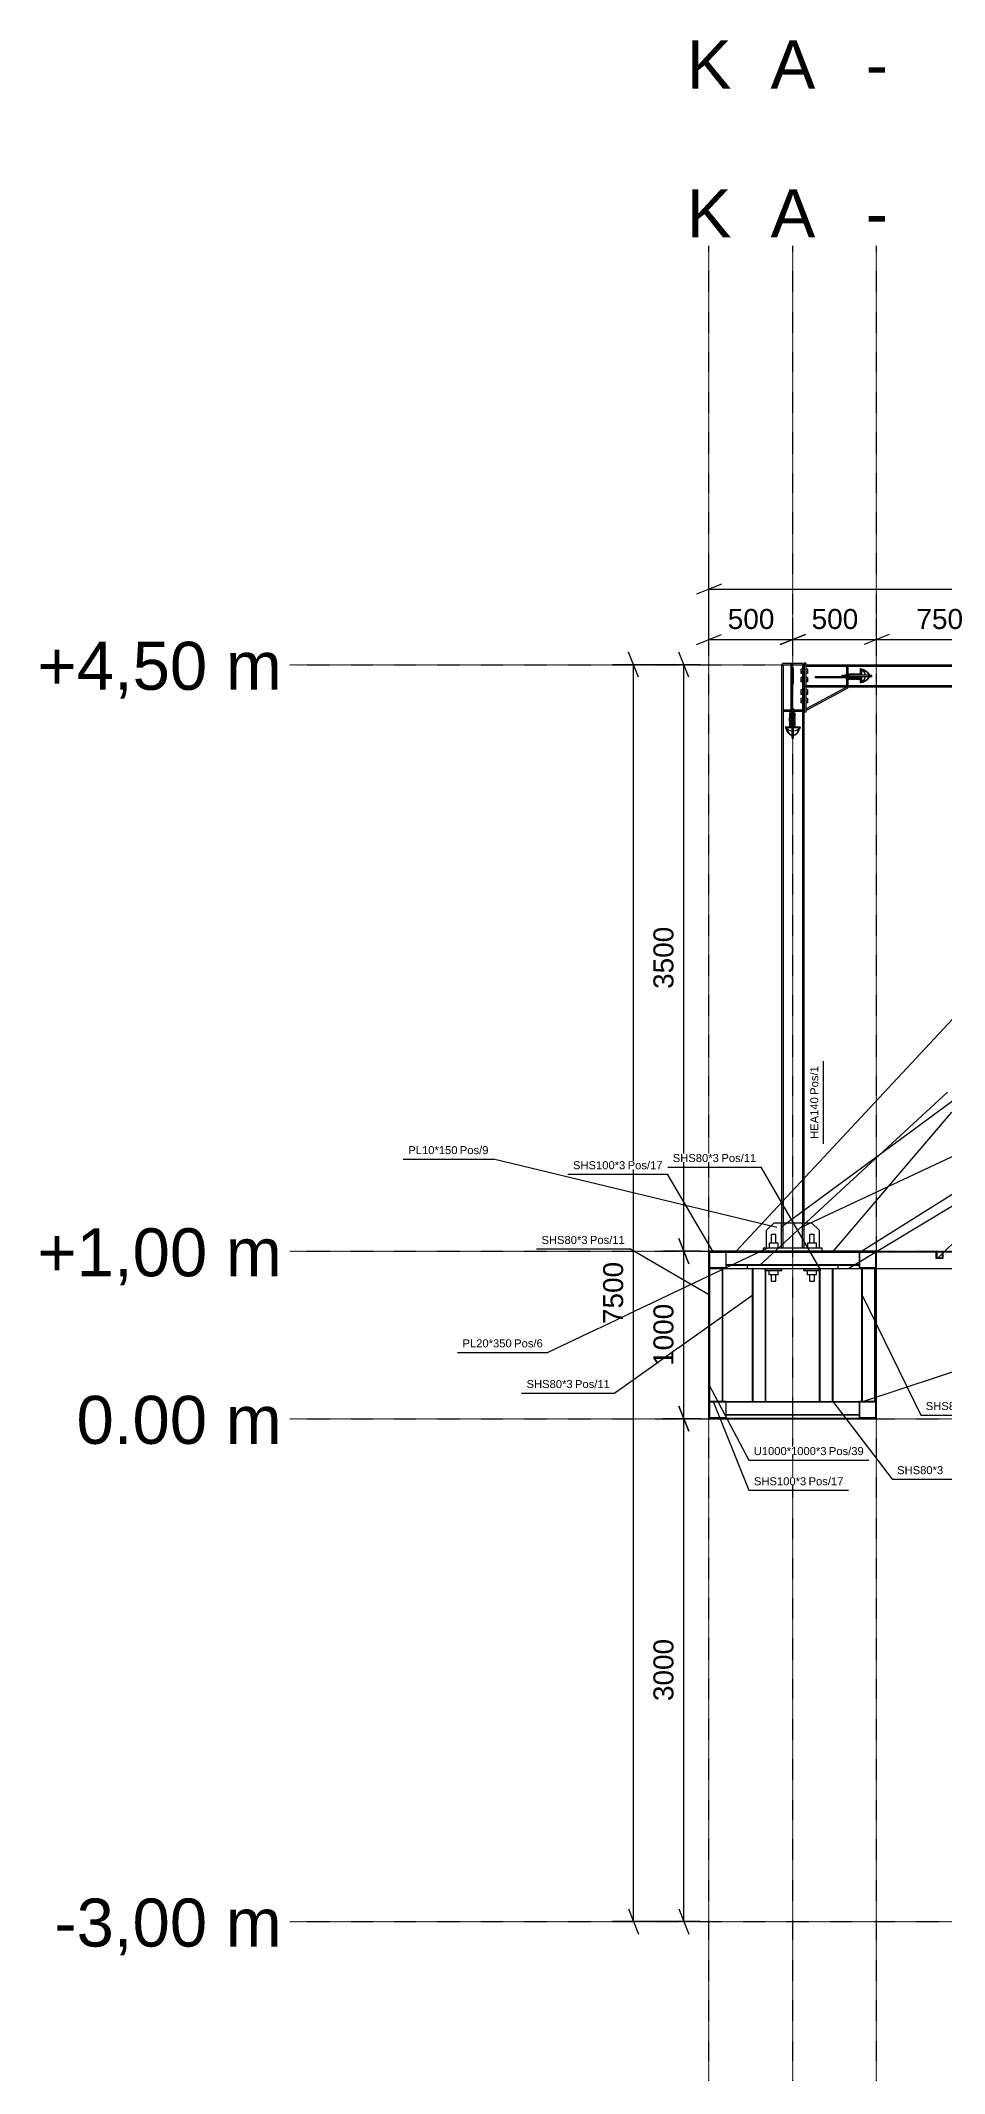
# Model space of a CAD drawing. Header units: millimetres. Extents: x -57554 to 16546, y 2142 to 98430.
# Drawn here: x -53656 to -48266, y 63180 to 75311 of the extents above; entities that cross this region are included whole.
import ezdxf

# ---------------------------------------------------------------- set-up
doc = ezdxf.new("R2010")
doc.units = ezdxf.units.MM
doc.linetypes.add('DXK_LINE_DOT3', pattern=[5.9187, 2.979, -0.9799, 0.9799, -0.9799])
doc.layers.add('S-Z2-A_TEXTUAL_ANNOTATION', color=7, linetype='Continuous')
doc.layers.add('S-Z23-A_DIMENSIONS', color=7, linetype='Continuous')
doc.styles.add('Arial', font='ARIAL.TTF', dxfattribs={"height": 0.2})

msp = doc.modelspace()

# ---------------------------------------------------------------- linework, layer by layer
at = {"color": 1, "linetype": 'DXK_LINE_DOT3'}
for p, q in [((-49670, 61587), (-49670, 74087)), ((-49170, 61587), (-49170, 74087)), ((-48670, 61587), (-48670, 74087)), ((-52170, 71587), (-39170, 71587)), ((-52170, 68087), (-39170, 68087)), ((-52170, 67087), (-39170, 67087)), ((-52170, 64087), (-39170, 64087))]:
    msp.add_line(p, q, dxfattribs=at)
at = {"color": 2, "linetype": 'Continuous'}
for p, q in [((-49236, 71587), (-49228, 71587)), ((-49236, 68257), (-49236, 71587)), ((-49108, 71595), (-49231, 71595)), ((-49231, 71587), (-49231, 71595)), ((-49228, 71587), (-49228, 68257)), ((-49228, 71587), (-49182, 71587)), ((-49174, 71587), (-49182, 71587)), ((-49182, 71587), (-49182, 71230)), ((-49174, 71587), (-49112, 71587)), ((-49174, 71230), (-49174, 71587)), ((-49103, 71587), (-49112, 71587)), ((-49112, 71587), (-49112, 68257)), ((-49108, 71587), (-49108, 71595)), ((-49093, 71597), (-49103, 71597)), ((-49103, 71597), (-49103, 71304)), ((-49103, 68257), (-49103, 71587)), ((-49093, 71597), (-49093, 71304)), ((-49093, 71587), (-49093, 71579)), ((-49093, 71587), (-42246, 71587)), ((-49093, 71579), (-42246, 71579)), ((-48847, 71525), (-48847, 71579)), ((-48839, 71525), (-48839, 71579)), ((-49166, 71568), (-49174, 71568)), ((-49174, 71568), (-49174, 71473)), ((-49174, 71473), (-49166, 71473)), ((-49166, 71473), (-49166, 71568)), ((-49093, 71454), (-49093, 71463)), ((-49093, 71463), (-42246, 71463)), ((-49093, 71454), (-46166, 71454)), ((-49093, 71324), (-48847, 71454)), ((-49035, 71509), (-49035, 71517)), ((-49035, 71517), (-48834, 71517)), ((-48834, 71509), (-49035, 71509)), ((-48875, 71517), (-48875, 71525)), ((-48875, 71525), (-48834, 71525)), ((-48874, 71517), (-48874, 71525)), ((-48834, 71517), (-48874, 71517)), ((-48847, 71463), (-48847, 71509)), ((-48847, 71454), (-48843, 71454)), ((-48843, 71454), (-48843, 71447)), ((-48839, 71463), (-48839, 71509)), ((-48834, 71517), (-48834, 71525)), ((-48717, 71525), (-48834, 71525)), ((-48834, 71509), (-48834, 71517)), ((-48834, 71517), (-48779, 71517)), ((-48834, 71517), (-48717, 71517)), ((-48834, 71509), (-48779, 71509)), ((-48779, 71509), (-48779, 71517)), ((-48779, 71509), (-48766, 71509)), ((-48766, 71525), (-48766, 71564)), ((-48766, 71564), (-48761, 71563)), ((-48761, 71525), (-48766, 71525)), ((-48766, 71478), (-48766, 71517)), ((-48766, 71517), (-48761, 71517)), ((-48761, 71478), (-48766, 71478)), ((-48761, 71563), (-48752, 71560)), ((-48761, 71563), (-48761, 71525)), ((-48761, 71558), (-48745, 71556)), ((-48761, 71555), (-48761, 71558)), ((-48761, 71555), (-48754, 71553)), ((-48747, 71553), (-48761, 71555)), ((-48761, 71517), (-48761, 71478)), ((-48754, 71488), (-48761, 71486)), ((-48761, 71486), (-48747, 71488)), ((-48761, 71483), (-48761, 71486)), ((-48745, 71485), (-48761, 71483)), ((-48752, 71481), (-48761, 71478)), ((-48754, 71553), (-48746, 71545)), ((-48746, 71496), (-48754, 71488)), ((-48752, 71560), (-48748, 71556)), ((-48748, 71485), (-48752, 71481)), ((-48731, 71545), (-48747, 71553)), ((-48747, 71488), (-48731, 71496)), ((-48746, 71545), (-48741, 71534)), ((-48741, 71507), (-48746, 71496)), ((-48745, 71556), (-48728, 71547)), ((-48728, 71494), (-48745, 71485)), ((-48741, 71534), (-48740, 71525)), ((-48740, 71517), (-48741, 71507)), ((-48720, 71534), (-48731, 71545)), ((-48731, 71496), (-48720, 71507)), ((-48728, 71547), (-48716, 71535)), ((-48716, 71506), (-48728, 71494)), ((-48716, 71521), (-48720, 71534)), ((-48720, 71507), (-48716, 71521)), ((-48717, 71517), (-48717, 71525)), ((-48716, 71535), (-48711, 71521)), ((-48711, 71521), (-48716, 71506)), ((-48713, 71525), (-48711, 71525)), ((-48713, 71517), (-48711, 71517)), ((-48711, 71517), (-48711, 71525)), ((-48711, 71525), (-48698, 71525)), ((-48711, 71517), (-48698, 71517)), ((-48698, 71517), (-48698, 71525)), ((-49089, 71316), (-48843, 71447)), ((-49228, 71317), (-49182, 71317)), ((-49228, 71309), (-49182, 71309)), ((-49212, 71212), (-49213, 71216)), ((-49213, 71216), (-49174, 71216)), ((-49209, 71203), (-49212, 71212)), ((-49212, 71212), (-49174, 71212)), ((-49205, 71195), (-49207, 71212)), ((-49202, 71205), (-49204, 71212)), ((-49204, 71212), (-49202, 71197)), ((-49182, 71216), (-49182, 71230)), ((-49182, 71230), (-49174, 71230)), ((-49174, 71325), (-49166, 71325)), ((-49174, 71325), (-49166, 71325)), ((-49174, 71216), (-49174, 71285)), ((-49174, 71285), (-49166, 71285)), ((-49174, 71212), (-49174, 71216)), ((-49174, 71167), (-49174, 71212)), ((-49166, 71325), (-49166, 71285)), ((-49166, 71317), (-49112, 71317)), ((-49166, 71309), (-49112, 71309)), ((-49166, 71167), (-49166, 71285)), ((-49166, 71212), (-49166, 71216)), ((-49166, 71216), (-49126, 71216)), ((-49166, 71212), (-49127, 71212)), ((-49135, 71212), (-49137, 71205)), ((-49137, 71197), (-49135, 71212)), ((-49135, 71212), (-49132, 71212)), ((-49132, 71212), (-49134, 71195)), ((-49127, 71212), (-49130, 71203)), ((-49127, 71212), (-49126, 71216)), ((-49093, 71304), (-49103, 71304)), ((-49089, 71316), (-49093, 71324)), ((-49205, 71198), (-49209, 71203)), ((-49196, 71178), (-49205, 71195)), ((-49194, 71197), (-49202, 71205)), ((-49202, 71197), (-49194, 71181)), ((-49184, 71166), (-49196, 71178)), ((-49183, 71192), (-49194, 71197)), ((-49194, 71181), (-49183, 71170)), ((-49170, 71162), (-49184, 71166)), ((-49174, 71190), (-49183, 71192)), ((-49183, 71170), (-49170, 71166)), ((-49174, 71167), (-49166, 71167)), ((-49174, 71162), (-49174, 71163)), ((-49174, 71162), (-49166, 71162)), ((-49174, 71148), (-49174, 71162)), ((-49174, 71148), (-49166, 71148)), ((-49170, 71166), (-49156, 71170)), ((-49155, 71166), (-49170, 71162)), ((-49156, 71192), (-49166, 71190)), ((-49166, 71162), (-49166, 71163)), ((-49166, 71148), (-49166, 71162)), ((-49145, 71197), (-49156, 71192)), ((-49156, 71170), (-49145, 71181)), ((-49143, 71178), (-49155, 71166)), ((-49137, 71205), (-49145, 71197)), ((-49145, 71181), (-49137, 71197)), ((-49134, 71195), (-49143, 71178)), ((-49130, 71203), (-49134, 71198)), ((-49326, 68212), (-49281, 68257)), ((-49326, 68107), (-49326, 68212)), ((-49272, 68187), (-49298, 68187)), ((-49298, 68134), (-49298, 68187)), ((-49281, 68257), (-49237, 68257)), ((-49272, 68134), (-49272, 68187)), ((-49227, 68257), (-49237, 68257)), ((-49237, 68107), (-49237, 68257)), ((-49237, 68212), (-49227, 68212)), ((-49227, 68257), (-49112, 68257)), ((-49227, 68107), (-49227, 68257)), ((-49102, 68257), (-49112, 68257)), ((-49112, 68107), (-49112, 68257)), ((-49112, 68212), (-49102, 68212)), ((-49102, 68257), (-49058, 68257)), ((-49102, 68107), (-49102, 68257)), ((-49042, 68187), (-49068, 68187)), ((-49068, 68134), (-49068, 68187)), ((-49058, 68257), (-49013, 68212)), ((-49042, 68134), (-49042, 68187)), ((-49013, 68212), (-49013, 68107)), ((-49670, 68086), (-49670, 68089)), ((-49670, 68089), (-48670, 68089)), ((-49670, 67087), (-49670, 68087)), ((-49670, 68087), (-49667, 68087)), ((-49670, 68086), (-48670, 68086)), ((-49667, 68087), (-49667, 67090)), ((-49667, 67984), (-49667, 68084)), ((-49567, 68084), (-49667, 68084)), ((-49664, 67987), (-49664, 68081)), ((-49664, 68081), (-49570, 68081)), ((-49570, 68081), (-49570, 67987)), ((-49567, 67984), (-49567, 68084)), ((-49567, 68081), (-49567, 68084)), ((-49567, 68084), (-48773, 68084)), ((-49567, 68081), (-48773, 68081)), ((-49345, 68087), (-49345, 68107)), ((-49345, 68107), (-48995, 68107)), ((-49345, 68087), (-48995, 68087)), ((-49258, 68134), (-49312, 68134)), ((-49312, 68134), (-49312, 68107)), ((-49298, 68084), (-49298, 68086)), ((-49272, 68084), (-49272, 68086)), ((-49258, 68107), (-49258, 68134)), ((-49028, 68134), (-49082, 68134)), ((-49082, 68134), (-49082, 68107)), ((-49068, 68084), (-49068, 68086)), ((-49042, 68084), (-49042, 68086)), ((-49028, 68107), (-49028, 68134)), ((-48995, 68087), (-48995, 68107)), ((-48773, 67984), (-48773, 68084)), ((-48673, 68084), (-48773, 68084)), ((-48773, 68081), (-48773, 68084)), ((-48770, 67987), (-48770, 68081)), ((-48770, 68081), (-48676, 68081)), ((-48676, 68081), (-48676, 67987)), ((-48673, 67090), (-48673, 68087)), ((-48673, 68087), (-48670, 68087)), ((-48673, 67984), (-48673, 68084)), ((-48670, 68086), (-48670, 68089)), ((-48670, 67087), (-48670, 68087)), ((-48670, 68084), (-48315, 68084)), ((-48315, 68044), (-48315, 68084)), ((-48315, 68084), (-48275, 68084)), ((-48278, 68081), (-48312, 68081)), ((-48312, 68081), (-48312, 68047)), ((-48278, 68047), (-48278, 68081)), ((-48275, 68084), (-47940, 68084)), ((-48275, 68084), (-48275, 68044)), ((-49667, 67984), (-49567, 67984)), ((-49667, 67190), (-49667, 67984)), ((-49664, 67984), (-49667, 67984)), ((-49570, 67987), (-49664, 67987)), ((-49664, 67190), (-49664, 67984)), ((-49590, 67190), (-49590, 67984)), ((-49590, 67984), (-49587, 67984)), ((-49587, 67190), (-49587, 67984)), ((-49567, 68007), (-48773, 68007)), ((-49567, 68004), (-49567, 68007)), ((-49567, 68004), (-48773, 68004)), ((-49567, 67984), (-49440, 67984)), ((-49440, 67984), (-49440, 68004)), ((-49440, 68004), (-48900, 68004)), ((-49440, 67984), (-48900, 67984)), ((-49410, 67190), (-49410, 67984)), ((-49407, 67984), (-49410, 67984)), ((-49407, 67190), (-49407, 67984)), ((-49335, 67982), (-49333, 67982)), ((-49335, 67972), (-49335, 67982)), ((-49335, 67972), (-49333, 67972)), ((-49333, 67190), (-49333, 67984)), ((-49333, 67984), (-49330, 67984)), ((-49330, 67190), (-49330, 67984)), ((-49330, 67982), (-49235, 67982)), ((-49330, 67972), (-49235, 67972)), ((-49312, 67945), (-49312, 67972)), ((-49258, 67945), (-49312, 67945)), ((-49298, 67982), (-49298, 67984)), ((-49298, 67907), (-49298, 67945)), ((-49271, 67982), (-49271, 67984)), ((-49271, 67907), (-49271, 67945)), ((-49258, 67945), (-49258, 67972)), ((-49235, 67972), (-49235, 67982)), ((-49105, 67982), (-49010, 67982)), ((-49105, 67972), (-49105, 67982)), ((-49105, 67972), (-49010, 67972)), ((-49082, 67945), (-49082, 67972)), ((-49028, 67945), (-49082, 67945)), ((-49068, 67982), (-49068, 67984)), ((-49068, 67907), (-49068, 67945)), ((-49041, 67982), (-49041, 67984)), ((-49041, 67907), (-49041, 67945)), ((-49028, 67945), (-49028, 67972)), ((-49010, 67190), (-49010, 67984)), ((-49007, 67984), (-49010, 67984)), ((-49007, 67190), (-49007, 67984)), ((-49007, 67982), (-49005, 67982)), ((-49007, 67972), (-49005, 67972)), ((-49005, 67972), (-49005, 67982)), ((-48933, 67190), (-48933, 67984)), ((-48933, 67984), (-48930, 67984)), ((-48930, 67190), (-48930, 67984)), ((-48900, 67984), (-48900, 68004)), ((-48900, 67984), (-48773, 67984)), ((-48773, 68004), (-48773, 68007)), ((-48773, 67984), (-48673, 67984)), ((-48676, 67987), (-48770, 67987)), ((-48758, 67190), (-48758, 67984)), ((-48755, 67984), (-48758, 67984)), ((-48755, 67190), (-48755, 67984)), ((-48681, 67190), (-48681, 67984)), ((-48681, 67984), (-48678, 67984)), ((-48678, 67190), (-48678, 67984)), ((-48670, 67984), (-47220, 67984)), ((-48275, 68044), (-48315, 68044)), ((-48312, 68047), (-48278, 68047)), ((-49298, 67907), (-49271, 67907)), ((-49068, 67907), (-49041, 67907)), ((-49670, 67087), (-48670, 67087)), ((-49667, 67090), (-49667, 67190)), ((-49567, 67190), (-49667, 67190)), ((-49667, 67190), (-49664, 67190)), ((-49667, 67090), (-48673, 67090)), ((-49667, 67090), (-49567, 67090)), ((-49664, 67093), (-49664, 67187)), ((-49664, 67187), (-49570, 67187)), ((-49570, 67093), (-49664, 67093)), ((-49590, 67190), (-49587, 67190)), ((-49570, 67187), (-49570, 67093)), ((-49567, 67090), (-49567, 67190)), ((-49567, 67187), (-49567, 67190)), ((-49567, 67190), (-48773, 67190)), ((-49567, 67187), (-48773, 67187)), ((-49567, 67113), (-48773, 67113)), ((-49567, 67110), (-49567, 67113)), ((-49567, 67110), (-48773, 67110)), ((-49410, 67190), (-49407, 67190)), ((-49333, 67190), (-49330, 67190)), ((-49010, 67190), (-49007, 67190)), ((-48933, 67190), (-48930, 67190)), ((-48773, 67090), (-48773, 67190)), ((-48673, 67190), (-48773, 67190)), ((-48773, 67187), (-48773, 67190)), ((-48773, 67110), (-48773, 67113)), ((-48773, 67090), (-48673, 67090)), ((-48770, 67093), (-48770, 67187)), ((-48770, 67187), (-48676, 67187)), ((-48676, 67093), (-48770, 67093)), ((-48758, 67190), (-48755, 67190)), ((-48681, 67190), (-48678, 67190)), ((-48676, 67187), (-48676, 67093)), ((-48673, 67090), (-48673, 67190))]:
    msp.add_line(p, q, dxfattribs=at)
at = {"color": 6, "linetype": 'Continuous'}
for p, q in [((-49112, 71561), (-49122, 71561)), ((-49122, 71561), (-49122, 71534)), ((-49122, 71547), (-49112, 71547)), ((-49112, 71534), (-49122, 71534)), ((-49112, 71511), (-49122, 71511)), ((-49122, 71511), (-49122, 71484)), ((-49122, 71497), (-49112, 71497)), ((-49112, 71484), (-49122, 71484)), ((-49083, 71561), (-49093, 71561)), ((-49093, 71547), (-49083, 71547)), ((-49083, 71534), (-49093, 71534)), ((-49083, 71511), (-49093, 71511)), ((-49093, 71497), (-49083, 71497)), ((-49083, 71484), (-49093, 71484)), ((-49083, 71561), (-49083, 71534)), ((-49083, 71511), (-49083, 71484)), ((-48850, 71525), (-48850, 71533)), ((-48850, 71533), (-48825, 71533)), ((-48850, 71501), (-48850, 71509)), ((-48850, 71501), (-48825, 71501)), ((-48846, 71525), (-48846, 71533)), ((-48846, 71501), (-48846, 71509)), ((-48834, 71525), (-48834, 71533)), ((-48834, 71501), (-48834, 71509)), ((-48825, 71525), (-48825, 71533)), ((-48825, 71501), (-48825, 71509)), ((-48822, 71525), (-48822, 71533)), ((-48822, 71533), (-48821, 71533)), ((-48822, 71501), (-48822, 71509)), ((-48821, 71501), (-48822, 71501)), ((-48821, 71525), (-48821, 71533)), ((-48821, 71533), (-48796, 71533)), ((-48821, 71501), (-48821, 71509)), ((-48821, 71501), (-48796, 71501)), ((-48817, 71525), (-48817, 71533)), ((-48817, 71501), (-48817, 71509)), ((-48805, 71525), (-48805, 71533)), ((-48805, 71501), (-48805, 71509)), ((-48796, 71525), (-48796, 71533)), ((-48796, 71501), (-48796, 71509)), ((-48793, 71525), (-48793, 71533)), ((-48793, 71533), (-48768, 71533)), ((-48793, 71501), (-48793, 71509)), ((-48793, 71501), (-48768, 71501)), ((-48789, 71525), (-48789, 71533)), ((-48789, 71501), (-48789, 71509)), ((-48777, 71525), (-48777, 71533)), ((-48777, 71501), (-48777, 71509)), ((-48768, 71525), (-48768, 71533)), ((-48768, 71501), (-48768, 71509)), ((-49112, 71436), (-49122, 71436)), ((-49122, 71436), (-49122, 71409)), ((-49122, 71422), (-49112, 71422)), ((-49112, 71409), (-49122, 71409)), ((-49112, 71386), (-49122, 71386)), ((-49122, 71386), (-49122, 71359)), ((-49122, 71372), (-49112, 71372)), ((-49112, 71359), (-49122, 71359)), ((-49083, 71436), (-49093, 71436)), ((-49093, 71422), (-49083, 71422)), ((-49083, 71409), (-49093, 71409)), ((-49083, 71386), (-49093, 71386)), ((-49093, 71372), (-49083, 71372)), ((-49083, 71359), (-49093, 71359)), ((-49083, 71436), (-49083, 71409)), ((-49083, 71386), (-49083, 71359)), ((-49190, 71300), (-49190, 71275)), ((-49190, 71300), (-49182, 71300)), ((-49190, 71296), (-49182, 71296)), ((-49190, 71284), (-49182, 71284)), ((-49190, 71275), (-49182, 71275)), ((-49190, 71247), (-49190, 71272)), ((-49190, 71272), (-49182, 71272)), ((-49190, 71271), (-49182, 71271)), ((-49190, 71268), (-49182, 71268)), ((-49190, 71255), (-49182, 71255)), ((-49190, 71247), (-49182, 71247)), ((-49190, 71243), (-49190, 71219)), ((-49190, 71243), (-49182, 71243)), ((-49190, 71240), (-49182, 71240)), ((-49190, 71228), (-49182, 71228)), ((-49190, 71219), (-49182, 71219)), ((-49166, 71300), (-49158, 71300)), ((-49166, 71296), (-49158, 71296)), ((-49166, 71284), (-49158, 71284)), ((-49166, 71275), (-49158, 71275)), ((-49166, 71272), (-49158, 71272)), ((-49166, 71271), (-49158, 71271)), ((-49166, 71268), (-49158, 71268)), ((-49166, 71255), (-49158, 71255)), ((-49166, 71247), (-49158, 71247)), ((-49166, 71243), (-49158, 71243)), ((-49166, 71240), (-49158, 71240)), ((-49166, 71228), (-49158, 71228)), ((-49166, 71219), (-49158, 71219)), ((-49158, 71300), (-49158, 71275)), ((-49158, 71272), (-49158, 71247)), ((-49158, 71243), (-49158, 71219))]:
    msp.add_line(p, q, dxfattribs=at)
at = {"layer": 'S-Z2-A_TEXTUAL_ANNOTATION'}
for p, q in [((-49507, 68088), (-48187, 69503)), ((-49369, 68001), (-48248, 69035)), ((-49110, 68234), (-47211, 69125)), ((-48932, 68084), (-48221, 68917)), ((-48836, 67985), (-47323, 68900)), ((-48771, 68082), (-47639, 68792)), ((-48306, 68045), (-47705, 68641)), ((-48752, 67190), (-48066, 67416))]:
    msp.add_line(p, q, dxfattribs=at)
at = {"layer": 'S-Z23-A_DIMENSIONS'}
for p, q in [((-49670, 71637), (-49670, 72162)), ((-49670, 72037), (-41670, 72037)), ((-49670, 71637), (-49670, 71862)), ((-49170, 71637), (-49170, 71862)), ((-49170, 71637), (-49170, 71862)), ((-48670, 71637), (-48670, 71862)), ((-48670, 71637), (-48670, 71862)), ((-49745, 71707), (-49595, 71767)), ((-49670, 71737), (-49170, 71737)), ((-49245, 71707), (-49095, 71767)), ((-49170, 71737), (-48670, 71737)), ((-48595, 71767), (-48745, 71707)), ((-48595, 71767), (-48745, 71707)), ((-48670, 71737), (-47920, 71737)), ((-49720, 71587), (-50245, 71587)), ((-50090, 71512), (-50150, 71662)), ((-50120, 64087), (-50120, 71587)), ((-49720, 71587), (-49945, 71587)), ((-49790, 71512), (-49850, 71662)), ((-49820, 68087), (-49820, 71587)), ((-49720, 68087), (-49945, 68087)), ((-49720, 68087), (-49945, 68087)), ((-49850, 68162), (-49790, 68012)), ((-49790, 68012), (-49850, 68162)), ((-49820, 67087), (-49820, 68087)), ((-49720, 67087), (-49945, 67087)), ((-49720, 67087), (-49945, 67087)), ((-49850, 67162), (-49790, 67012)), ((-49790, 67012), (-49850, 67162)), ((-49820, 64087), (-49820, 67087)), ((-49720, 64087), (-50245, 64087)), ((-50150, 64162), (-50090, 64012)), ((-49720, 64087), (-49945, 64087)), ((-49850, 64162), (-49790, 64012))]:
    msp.add_line(p, q, dxfattribs=at)

# ---------------------------------------------------------------- texts
at = {"color": 5, "linetype": 'Continuous', "style": 'Arial'}
for s, height, p in [('K', 287, (-49803, 75025)), ('A', 287, (-49303, 75025)), ('-', 287, (-48736, 75025)), ('K', 287, (-49803, 74137)), ('A', 287, (-49303, 74137)), ('-', 287, (-48736, 74137)), ('+4,50 m', 286.5, (-53675, 71437)), ('+1,00 m', 286.5, (-53675, 67937)), ('0.00 m', 286.5, (-53442, 66937)), ('-3,00 m', 286.5, (-53575, 63937))]:
    msp.add_text(s, height=height, dxfattribs=at).set_placement(p)

# ---------------------------------------------------------------- wipeouts: each hides what was drawn before it
for points in [[(-51171, 68666), (-51171, 68716), (-51463, 68716), (-51463, 68666)], [(-50847, 67513), (-50847, 67563), (-51140, 67563), (-51140, 67513)], [(-50484, 67270), (-50484, 67320), (-50758, 67320), (-50758, 67270)], [(-48274, 66756), (-48274, 66806), (-48548, 66806), (-48548, 66756)]]:
    msp.add_wipeout(points).dxf.layer = 'S-Z2-A_TEXTUAL_ANNOTATION'

# ---------------------------------------------------------------- next in the draw order: linework, layer by layer
at = {"layer": 'S-Z2-A_TEXTUAL_ANNOTATION'}
msp.add_line((-48578, 66726), (-48021, 66726), dxfattribs=at)

# ---------------------------------------------------------------- next in the draw order: texts
at = {"layer": 'S-Z2-A_TEXTUAL_ANNOTATION', "style": 'Arial'}
msp.add_text('SHS80*3', height=47.8, dxfattribs=at).set_placement((-48548, 66756))

# ---------------------------------------------------------------- next in the draw order: wipeouts: each hides what was drawn before it
for points, layer in [([(-49018, 69005), (-49068, 69005), (-49068, 68757), (-49018, 68757)], 'S-Z2-A_TEXTUAL_ANNOTATION'), ([(-50985, 68666), (-50985, 68716), (-51156, 68716), (-51156, 68666)], 'S-Z2-A_TEXTUAL_ANNOTATION'), ([(-49611, 68619), (-49611, 68669), (-49886, 68669), (-49886, 68619)], 'S-Z2-A_TEXTUAL_ANNOTATION'), ([(-50170, 68576), (-50170, 68626), (-50481, 68626), (-50481, 68576)], 'S-Z2-A_TEXTUAL_ANNOTATION'), ([(-50395, 68130), (-50395, 68180), (-50669, 68180), (-50669, 68130)], 'S-Z2-A_TEXTUAL_ANNOTATION'), ([(-50661, 67513), (-50661, 67563), (-50832, 67563), (-50832, 67513)], 'S-Z2-A_TEXTUAL_ANNOTATION'), ([(-50262, 67270), (-50262, 67320), (-50469, 67320), (-50469, 67270)], 'S-Z2-A_TEXTUAL_ANNOTATION'), ([(-48103, 67139), (-48103, 67189), (-48377, 67189), (-48377, 67139)], 'S-Z2-A_TEXTUAL_ANNOTATION'), ([(-48970, 66870), (-48970, 66920), (-49403, 66920), (-49403, 66870)], 'S-Z2-A_TEXTUAL_ANNOTATION'), ([(-49091, 66690), (-49091, 66740), (-49402, 66740), (-49402, 66690)], 'S-Z2-A_TEXTUAL_ANNOTATION'), ([(-48756, 71775), (-48756, 71950), (-49083, 71950), (-49083, 71775)], 'S-Z23-A_DIMENSIONS'), ([(-48131, 71775), (-48131, 71950), (-48458, 71950), (-48458, 71775)], 'S-Z23-A_DIMENSIONS'), ([(-49857, 70047), (-50032, 70047), (-50032, 69627), (-49857, 69627)], 'S-Z23-A_DIMENSIONS'), ([(-50157, 68047), (-50332, 68047), (-50332, 67627), (-50157, 67627)], 'S-Z23-A_DIMENSIONS'), ([(-49857, 67797), (-50032, 67797), (-50032, 67377), (-49857, 67377)], 'S-Z23-A_DIMENSIONS'), ([(-49857, 65797), (-50032, 65797), (-50032, 65377), (-49857, 65377)], 'S-Z23-A_DIMENSIONS')]:
    msp.add_wipeout(points).dxf.layer = layer

# ---------------------------------------------------------------- next in the draw order: linework, layer by layer
at = {"layer": 'S-Z2-A_TEXTUAL_ANNOTATION'}
for p, q in [((-51493, 68636), (-50955, 68636)), ((-49409, 67825), (-50232, 67240)), ((-48757, 67825), (-48407, 67109)), ((-51170, 67483), (-50631, 67483)), ((-50788, 67240), (-50232, 67240)), ((-49669, 67287), (-49433, 66840)), ((-49646, 67190), (-49432, 66660)), ((-48407, 67109), (-47850, 67109))]:
    msp.add_line(p, q, dxfattribs=at)
at = {"layer": 'S-Z23-A_DIMENSIONS'}
msp.add_line((-49095, 71767), (-49245, 71707), dxfattribs=at)

# ---------------------------------------------------------------- next in the draw order: texts
at = {"layer": 'S-Z2-A_TEXTUAL_ANNOTATION', "style": 'Arial'}
for s, p in [('PL10*150', (-51463, 68666)), ('Pos/9', (-51156, 68666)), ('PL20*350', (-51140, 67513)), ('Pos/6', (-50832, 67513)), ('SHS80*3', (-50758, 67270)), ('Pos/11', (-50469, 67270)), ('SHS80*3', (-48377, 67139))]:
    msp.add_text(s, height=47.8, dxfattribs=at).set_placement(p)
at = {"layer": 'S-Z23-A_DIMENSIONS', "style": 'Arial'}
for s, p in [('500', (-49058, 71800)), ('750', (-48433, 71800))]:
    msp.add_text(s, height=119.4, dxfattribs=at).set_placement(p)
for s, p in [('3500', (-49882, 69652)), ('7500', (-50182, 67652)), ('1000', (-49882, 67402)), ('3000', (-49882, 65402))]:
    msp.add_text(s, height=119.4, rotation=90.0002, dxfattribs=at).set_placement(p)

# ---------------------------------------------------------------- next in the draw order: wipeouts: each hides what was drawn before it
for points in [[(-49018, 69191), (-49068, 69191), (-49068, 69020), (-49018, 69020)], [(-49389, 68619), (-49389, 68669), (-49596, 68669), (-49596, 68619)], [(-49948, 68576), (-49948, 68626), (-50155, 68626), (-50155, 68576)], [(-50172, 68130), (-50172, 68180), (-50380, 68180), (-50380, 68130)], [(-48747, 66870), (-48747, 66920), (-48955, 66920), (-48955, 66870)], [(-48868, 66690), (-48868, 66740), (-49076, 66740), (-49076, 66690)]]:
    msp.add_wipeout(points).dxf.layer = 'S-Z2-A_TEXTUAL_ANNOTATION'

# ---------------------------------------------------------------- next in the draw order: linework, layer by layer
at = {"layer": 'S-Z2-A_TEXTUAL_ANNOTATION'}
for p, q in [((-49235, 68234), (-47703, 69365)), ((-48988, 68727), (-48988, 69221)), ((-49266, 68228), (-50955, 68636)), ((-50511, 68546), (-49918, 68546)), ((-49646, 68084), (-49918, 68546)), ((-49916, 68589), (-49359, 68589)), ((-49009, 67983), (-49359, 68589)), ((-50699, 68100), (-50142, 68100)), ((-49321, 68105), (-50631, 67483)), ((-49666, 67825), (-50142, 68100)), ((-48932, 67190), (-48578, 66726)), ((-49433, 66840), (-48717, 66840)), ((-49432, 66660), (-48838, 66660))]:
    msp.add_line(p, q, dxfattribs=at)

# ---------------------------------------------------------------- next in the draw order: texts
at = {"layer": 'S-Z2-A_TEXTUAL_ANNOTATION', "style": 'Arial'}
for s, p in [('Pos/1', (-49018, 69020)), ('HEA140', (-49018, 68757))]:
    msp.add_text(s, height=47.8, rotation=90.0002, dxfattribs=at).set_placement(p)
for s, height, p in [('SHS80*3', 47.8, (-49886, 68619)), ('Pos/11', 47.8, (-49596, 68619)), ('SHS100*3', 47.8, (-50481, 68576)), ('Pos/17', 47.8, (-50155, 68576)), ('SHS80*3', 47.8, (-50669, 68130)), ('Pos/11', 47.8, (-50380, 68130)), ('U1000*1000*3', 47.75, (-49403, 66870)), ('Pos/39', 47.8, (-48955, 66870)), ('SHS100*3', 47.8, (-49402, 66690)), ('Pos/17', 47.8, (-49076, 66690))]:
    msp.add_text(s, height=height, dxfattribs=at).set_placement(p)

# ---------------------------------------------------------------- next in the draw order: wipeouts: each hides what was drawn before it
msp.add_wipeout([(-49256, 71775), (-49256, 71950), (-49583, 71950), (-49583, 71775)]).dxf.layer = 'S-Z23-A_DIMENSIONS'

# ---------------------------------------------------------------- next in the draw order: linework, layer by layer
at = {"layer": 'S-Z23-A_DIMENSIONS'}
msp.add_line((-49595, 72067), (-49745, 72007), dxfattribs=at)

# ---------------------------------------------------------------- next in the draw order: texts
at = {"layer": 'S-Z23-A_DIMENSIONS', "style": 'Arial'}
msp.add_text('500', height=119.4, dxfattribs=at).set_placement((-49558, 71800))

doc.saveas('drawing.dxf')
